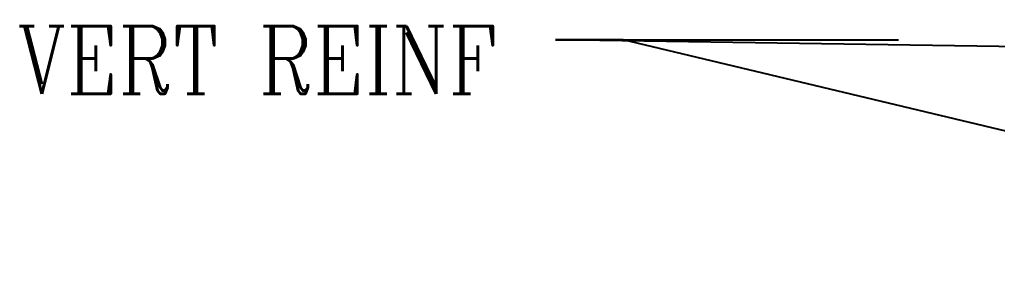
# Model space of a CAD drawing. Header units: inches. Extents: x -66.2 to 5.8, y 249.7 to 328.9.
# Drawn here: x -59.89 to -45.43, y 315.87 to 319.62 of the extents above; entities that cross this region are included whole.
import ezdxf

# ---------------------------------------------------------------- set-up
doc = ezdxf.new("R2010")
doc.units = ezdxf.units.IN
doc.header["$MEASUREMENT"] = 0
doc.layers.add('DIM', color=3, linetype='Continuous', lineweight=13)
doc.styles.add('ARCTEXT', font='arctext.shx', dxfattribs={"width": 0.85})
doc.styles.add('RomanC', font='romanc.shx', dxfattribs={"width": 0.85, "height": 5})
doc.dimstyles.new('ARCTEXT1-4', dxfattribs={"dimtxt": 4, "dimasz": 2, "dimexe": 2, "dimexo": 2, "dimgap": 2, "dimtad": 1, "dimdec": 4, "dimzin": 3, "dimdsep": 46, "dimlunit": 4, "dimtxsty": 'ARCTEXT', "dimblk": 'ARCHTICK', "dimcen": 2, "dimaunit": 1, "dimadec": 0, "dimazin": 0, "dimtfac": 1, "dimtdec": 4, "dimtmove": 2, "dimatfit": 3, "dimldrblk": 'arrow', "dimfxl": 1, "dimtolj": 1, "dimtzin": 0, "dimarcsym": 0})

# ---------------------------------------------------------------- blocks, each defined once
blk = doc.blocks.new('_ArchTick')
at = {"color": 0, "linetype": 'ByBlock', "const_width": 0.15}
blk.add_lwpolyline([(-0.5, -0.5), (0.5, 0.5)], dxfattribs=at)
blk = doc.blocks.new('arrow')
at = {"layer": 'DIM'}
blk.add_hatch(color=253, dxfattribs=at).paths.add_polyline_path([(-2, 0.5), (-2, -0.5), (0, 0)])
at = {"layer": 'DIM', "lineweight": 9}
for points in [[(-2, 0.983), (-2, 0.5), (-2.469, 0.617)], [(0.374, 0.094), (0, 0)], [(0.374, -0.094), (0, 0)], [(-2, -0.983), (-2, -0.5), (-2.469, -0.617)]]:
    blk.add_lwpolyline(points, dxfattribs=at)
at = {"layer": 'DIM', "lineweight": 15}
blk.add_lwpolyline([(0, 0), (-2, -0.5), (-2, 0.5), (0, 0)], dxfattribs=at)

msp = doc.modelspace()

# ---------------------------------------------------------------- texts
at = {"layer": 'DIM', "color": 3, "insert": (-52.821, 319.527), "char_height": 1, "width": 22.68955, "attachment_point": 3, "style": 'RomanC'}
msp.add_mtext('VERT REINF ', dxfattribs=at)

# ---------------------------------------------------------------- leaders
at = {"layer": 'DIM'}
for points in [[(-38.351, 319.118), (-51.964, 319.323), (-46.894, 319.323)], [(-37.531, 316.118), (-50.964, 319.323), (-51.964, 319.323)]]:
    msp.add_leader(points, dimstyle='ARCTEXT1-4', override={"dimasz": 0.5, "dimtad": 0}, dxfattribs=at)

doc.saveas('drawing.dxf')
